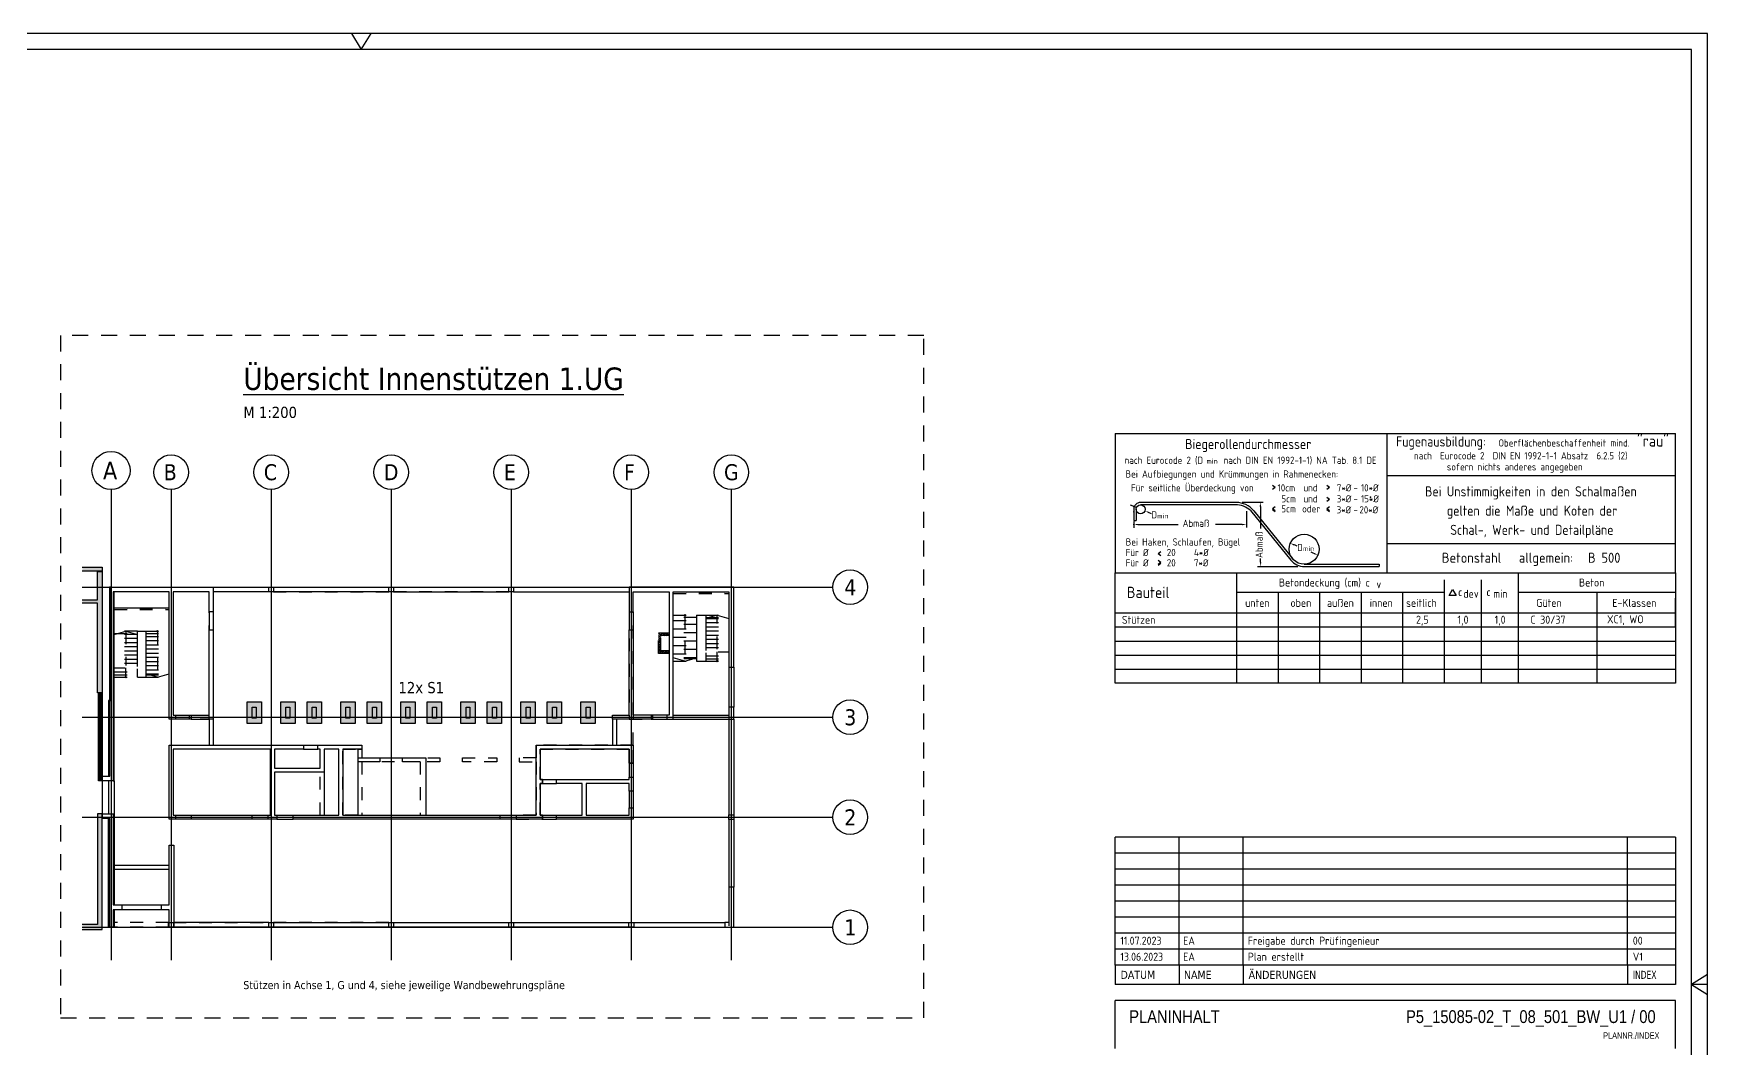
# Model space of a CAD drawing. Extents: x 0 to 37.3, y -21.5 to -6.6.
# Drawn here: x 7.95 to 21.02, y -14.54 to -6.61 of the extents above; entities that cross this region are included whole.
import ezdxf
from ezdxf.enums import TextEntityAlignment as Align

# ---------------------------------------------------------------- set-up
doc = ezdxf.new("R2010")
doc.units = 0
doc.header["$LTSCALE"] = 0.25
for name, pattern in [('AUSGEZOGEN', [1000.01, 1000, 0.01]), ('DOT', [0.175, 0.05, -0.125]), ('HIDDEN', [0.375, 0.25, -0.125]), ('HIDDEN2', [0.187, 0.125, -0.062]), ('PUNKT', [0.175, 0.05, -0.125]), ('STRICHLINIE', [0.75, 0.5, -0.25]), ('VERDECKT', [0.375, 0.25, -0.125])]:
    doc.linetypes.add(name, pattern=pattern)
for name, color, linetype in [('ACHSEN', 7, 'Continuous'), ('Bestand', 7, 'Continuous'), ('BET-ANS', 7, 'Continuous'), ('BETON', 7, 'Continuous'), ('Brüstung EG', 7, 'Continuous'), ('DETAIL', 7, 'Continuous'), ('DRUEBER', 7, 'Continuous'), ('grau_dunkel', 7, 'Continuous'), ('grau_hell', 7, 'Continuous'), ('OBJEKT', 7, 'Continuous'), ('RAHMEN', 7, 'Continuous'), ('SCHRAFF', 7, 'Continuous'), ('SFP_Achsen', 7, 'Continuous'), ('STEMPEL', 7, 'Continuous'), ('TEXT', 7, 'Continuous'), ('VERDECKT', 7, 'Continuous')]:
    doc.layers.add(name, color=color, linetype=linetype)
doc.layers.add('zila_01_rb_02_stb-fertig_05_schraff', color=144, linetype='Continuous', lineweight=9)
doc.styles.add('helv', font='tahoma.ttf')
doc.styles.add('plankopf_ArialN', font='ARIALN.TTF')
doc.styles.add('txt', font='isocp.shx')
pattern_1 = [(0, (-1.277122, 31.55483), (2e-18, 0.0078125), []), (90, (-1.277122, 31.55483), (-0.0078125, 2e-18), [])]

# ---------------------------------------------------------------- blocks, each defined once
blk = doc.blocks.new('Plankopf-ER')
at = {"layer": 'RAHMEN', "color": 7, "linetype": 'Continuous'}
for p, q in [((-0.5, 4.6), (-18, 4.6)), ((-18, 4.1), (-18, 4.6)), ((-16, 4.1), (-16, 4.6)), ((-14, 4.1), (-14, 4.6)), ((-2, 4.1), (-2, 4.6)), ((-0.5, 4.6), (-0.5, 4.1)), ((-0.5, 4.1), (-18, 4.1)), ((-18, 3.6), (-18, 4.1)), ((-16, 3.6), (-16, 4.1)), ((-14, 3.6), (-14, 4.1)), ((-2, 3.6), (-2, 4.1)), ((-0.5, 4.1), (-0.5, 3.6)), ((-0.5, 3.6), (-18, 3.6)), ((-18, 3.1), (-18, 3.6)), ((-16, 3.1), (-16, 3.6)), ((-14, 3.1), (-14, 3.6)), ((-2, 3.1), (-2, 3.6)), ((-0.5, 3.6), (-0.5, 3.1)), ((-0.5, 3.1), (-18, 3.1)), ((-18, 2.6), (-18, 3.1)), ((-16, 2.6), (-16, 3.1)), ((-14, 2.6), (-14, 3.1)), ((-2, 2.6), (-2, 3.1)), ((-0.5, 3.1), (-0.5, 2.6)), ((-0.5, 2.6), (-18, 2.6)), ((-18, 2.1), (-18, 2.6)), ((-0.5, 2.1), (-18, 2.1)), ((-18, 1.6), (-18, 2.1)), ((-16, 2.1), (-16, 2.6)), ((-16, 1.6), (-16, 2.1)), ((-14, 2.1), (-14, 2.6)), ((-14, 1.6), (-14, 2.1)), ((-2, 2.1), (-2, 2.6)), ((-2, 1.6), (-2, 2.1)), ((-0.5, 2.6), (-0.5, 2.1)), ((-0.5, 2.1), (-0.5, 1.6)), ((-0.5, 1.6), (-18, 1.6)), ((-18, 1.1), (-18, 1.6)), ((-16, 1.1), (-16, 1.6)), ((-14, 1.1), (-14, 1.6)), ((-2, 1.1), (-2, 1.6)), ((-0.5, 1.6), (-0.5, 1.1)), ((-0.5, 1.1), (-18, 1.1)), ((-18, 0.6), (-18, 1.1)), ((-16, 0.6), (-16, 1.1)), ((-14, 0.6), (-14, 1.1)), ((-2, 0.6), (-2, 1.1)), ((-0.5, 1.1), (-0.5, 0.6)), ((-0.5, 0.6), (-18, 0.6)), ((-18, 0.6), (-18, 0)), ((-16, 0.6), (-16, 0)), ((-14, 0.6), (-14, 0)), ((-2, 0.6), (-2, 0)), ((-0.5, 0.6), (-0.5, 0)), ((-0.5, 0), (-18, 0))]:
    blk.add_line(p, q, dxfattribs=at)
at = {"layer": 'RAHMEN', "color": 7, "linetype": 'Continuous', "style": 'txt'}
for tag, p in [('INDEX-D8', (-17.841, 4.242)), ('INDEX-N8', (-15.876, 4.242)), ('INDEX-X8', (-13.857, 4.242)), ('INDEX8', (-1.833, 4.242)), ('INDEX-D7', (-17.841, 3.742)), ('INDEX-N7', (-15.876, 3.742)), ('INDEX-X7', (-13.857, 3.742)), ('INDEX7', (-1.833, 3.742)), ('INDEX-D6', (-17.841, 3.242)), ('INDEX-N6', (-15.876, 3.242)), ('INDEX-X6', (-13.857, 3.242)), ('INDEX6', (-1.833, 3.242)), ('INDEX-D5', (-17.841, 2.742)), ('INDEX-N5', (-15.876, 2.742)), ('INDEX-X5', (-13.857, 2.742)), ('INDEX5', (-1.833, 2.742)), ('INDEX-D4', (-17.841, 2.242)), ('INDEX-N4', (-15.876, 2.242)), ('INDEX-X4', (-13.857, 2.242)), ('INDEX4', (-1.833, 2.242)), ('INDEX-D3', (-17.841, 1.742)), ('INDEX-N3', (-15.876, 1.742)), ('INDEX-X3', (-13.857, 1.742)), ('INDEX3', (-1.833, 1.742)), ('INDEX-D2', (-17.841, 1.242)), ('INDEX-N2', (-15.876, 1.242)), ('INDEX-X2', (-13.857, 1.242)), ('INDEX2', (-1.833, 1.242)), ('INDEX-D1', (-17.841, 0.742)), ('INDEX-N1', (-15.876, 0.742)), ('INDEX-X1', (-13.857, 0.742)), ('INDEX1', (-1.833, 0.742))]:
    blk.add_attdef(tag, p, '', height=0.25, dxfattribs=at)
at = {"layer": 'STEMPEL', "color": 7, "linetype": 'Continuous', "style": 'helv'}
for s, p in [('DATUM', (-17.833, 0.176)), ('NAME', (-15.853, 0.176)), ('ÄNDERUNGEN', (-13.833, 0.176))]:
    blk.add_text(s, height=0.25, dxfattribs=at).set_placement(p)
at = {"layer": 'STEMPEL', "color": 7, "linetype": 'Continuous', "style": 'helv', "width": 0.8}
blk.add_text('INDEX', height=0.25, dxfattribs=at).set_placement((-1.833, 0.176))
blk = doc.blocks.new('DINA1')
at = {"layer": 'RAHMEN'}
for p, q in [((84.1, 59.4), (0, 59.4)), ((84.1, 0), (84.1, 59.4))]:
    blk.add_line(p, q, dxfattribs=at)
at = {"layer": 'RAHMEN', "color": 7, "linetype": 'Continuous'}
for p, q in [((41.74, 59.4), (42.05, 58.9)), ((42.05, 58.9), (42.36, 59.4)), ((84.1, 30.01), (83.6, 29.7)), ((83.6, 29.7), (84.1, 29.39))]:
    blk.add_line(p, q, dxfattribs=at)
at = {"layer": 'RAHMEN', "color": 5}
for p, q in [((83.6, 58.9), (2, 58.9)), ((83.6, 0.5), (83.6, 58.9))]:
    blk.add_line(p, q, dxfattribs=at)

msp = doc.modelspace()

# ---------------------------------------------------------------- hatches: boundary and pattern name
at = {"layer": 'grau_hell'}
h = msp.add_hatch(color=9, dxfattribs=at)
h.paths.add_polyline_path([(8.4897, -12.7029), (8.4522, -12.7029), (8.4522, -13.5685), (8.3335, -13.5685), (8.3335, -13.606), (8.4897, -13.606)])
h.paths.add_polyline_path([(8.4597, -12.4466), (8.4897, -12.4466), (8.4897, -11.7591), (8.4597, -11.7591)])
h.paths.add_polyline_path([(8.4897, -10.8116), (8.4522, -10.8116), (8.4522, -11.0341), (8.3335, -11.0341), (8.3335, -11.0591), (8.4522, -11.0591), (8.4522, -11.7591), (8.4897, -11.7591)])
h.paths.add_polyline_path([(8.4897, -10.8091), (8.4897, -10.7779), (8.3335, -10.7779), (8.3335, -10.8091)])
at = {"layer": 'SCHRAFF'}
h = msp.add_hatch(dxfattribs=at)
h.set_pattern_fill('ANSI33', color=8, scale=0.0625, double=1)
h.set_pattern_definition([(45, (-1.277122, -5.945164), (-0.011048543, 0.011048543), []), (45, (-1.266074, -5.945164), (-0.011048543, 0.011048543), [0.0078125, -0.00390625])])
h.paths.add_polyline_path([(8.4897, -10.8116), (8.4522, -10.8116), (8.4522, -11.0341), (8.3335, -11.0341), (8.3335, -11.0591), (8.4522, -11.0591), (8.4522, -11.7591), (8.4897, -11.7591)])
h.paths.add_polyline_path([(8.4897, -12.7029), (8.4522, -12.7029), (8.4522, -13.5685), (8.3335, -13.5685), (8.3335, -13.606), (8.4897, -13.606)])
h.paths.add_polyline_path([(8.4897, -10.8091), (8.4897, -10.7779), (8.3335, -10.7779), (8.3335, -10.8091)])
at = {"layer": 'SCHRAFF', "linetype": 'AUSGEZOGEN'}
h = msp.add_hatch(dxfattribs=at)
h.set_pattern_fill('ANSI33', color=102, scale=0.0625, double=1)
h.set_pattern_definition([(45, (-1.277122, 31.55483), (-0.0110485435, 0.0110485435), []), (45, (-1.266074, 31.55483), (-0.0110485435, 0.0110485435), [0.0078125, -0.00390625])])
h.paths.add_polyline_path([(12.8329, -11.2935), (12.8329, -11.451), (12.9179, -11.451), (12.9179, -11.4322), (12.8516, -11.4322), (12.8516, -11.3122), (12.9179, -11.3122), (12.9179, -11.2935)])
at = {"layer": 'SCHRAFF'}
h = msp.add_hatch(dxfattribs=at)
h.set_pattern_fill('ANSI31', color=8, scale=0.0625, double=1)
h.set_pattern_definition([(45, (-1.277122, -5.945164), (-0.0055242717, 0.0055242717), [])])
h.paths.add_polyline_path([(8.4897, -11.7591), (8.4597, -11.7591), (8.4597, -12.4466), (8.4897, -12.4466)])
at = {"layer": 'zila_01_rb_02_stb-fertig_05_schraff', "linetype": 'AUSGEZOGEN'}
h = msp.add_hatch(dxfattribs=at)
h.set_pattern_fill('ANSI37', color=102, scale=0.0625, angle=-45)
h.set_pattern_definition(pattern_1)
h.paths.add_polyline_path([(8.546, -11.8179), (8.5491, -11.8179), (8.5554, -11.8179), (8.5554, -10.9335), (8.546, -10.9335)])
h.paths.add_polyline_path([(8.5835, -10.971), (8.5754, -10.971), (8.5754, -12.4466), (8.5835, -12.4466)])
h.paths.add_polyline_path([(8.5397, -12.4091), (8.5491, -12.4091), (8.5491, -11.8179), (8.546, -11.8179), (8.5397, -11.8179)])
h = msp.add_hatch(dxfattribs=at)
h.set_pattern_fill('ANSI37', color=102, scale=0.0625, angle=-45)
h.set_pattern_definition(pattern_1)
h.paths.add_polyline_path([(8.5754, -13.4147), (8.5835, -13.4147), (8.5835, -12.7029), (8.5754, -12.7029)])
h.paths.add_polyline_path([(8.5491, -12.7404), (8.5397, -12.7404), (8.5397, -13.5897), (8.5491, -13.5897)])
h.paths.add_polyline_path([(8.5835, -13.4522), (8.5754, -13.4522), (8.5754, -13.5897), (8.5835, -13.5897)])

# ---------------------------------------------------------------- linework, layer by layer
for p, q in [((20.775, -14.161), (16.4, -14.161)), ((16.4, -14.536), (16.4, -14.161)), ((20.775, -14.536), (20.775, -14.161))]:
    msp.add_line(p, q)
at = {"layer": 'ACHSEN', "color": 140, "linetype": 'AUSGEZOGEN'}
for p, q in [((8.5585, -10.1719), (8.5585, -13.846)), ((9.0272, -10.1719), (9.0272, -13.846)), ((9.8085, -10.1719), (9.8085, -13.846)), ((10.746, -10.1719), (10.746, -13.846)), ((11.6835, -10.1719), (11.6835, -13.846)), ((12.621, -10.1719), (12.621, -13.846)), ((13.4022, -10.1719), (13.4022, -13.846)), ((8.3335, -10.9335), (14.1948, -10.9335)), ((8.3335, -11.9491), (14.1948, -11.9491)), ((8.3335, -12.7304), (14.1948, -12.7304)), ((8.3335, -13.5897), (14.1948, -13.5897))]:
    msp.add_line(p, q, dxfattribs=at)
at = {"layer": 'Bestand', "color": 8, "linetype": 'AUSGEZOGEN'}
for p, q in [((8.3335, -10.7779), (8.4897, -10.7779)), ((8.4897, -10.8091), (8.3335, -10.8091)), ((8.4522, -11.0341), (8.4522, -10.8116)), ((8.4522, -10.8116), (8.4897, -10.8116)), ((8.4897, -10.7779), (8.4897, -10.8091)), ((8.4897, -10.8116), (8.4897, -11.7591)), ((8.3335, -11.0341), (8.4522, -11.0341)), ((8.4522, -11.0591), (8.3335, -11.0591)), ((8.4522, -11.7591), (8.4522, -11.0591)), ((8.4897, -11.7591), (8.4522, -11.7591)), ((8.4597, -12.4466), (8.4597, -11.7591)), ((8.4897, -11.7591), (8.4897, -12.4466)), ((8.4897, -12.4466), (8.4597, -12.4466)), ((8.4522, -12.7029), (8.4522, -13.5685)), ((8.4897, -12.7029), (8.4522, -12.7029)), ((8.4897, -13.606), (8.4897, -12.7029)), ((8.4522, -13.5685), (8.3335, -13.5685)), ((8.3335, -13.606), (8.4897, -13.606))]:
    msp.add_line(p, q, dxfattribs=at)
at = {"layer": 'BETON', "color": 6, "linetype": 'AUSGEZOGEN', "lineweight": -2}
for points in [[(8.546, -10.9335), (9.3554, -10.9335), (9.3554, -11.126), (9.3241, -11.126), (9.3241, -10.971), (9.0429, -10.971), (9.0429, -11.9335), (9.1835, -11.9335), (9.1835, -11.9647), (9.0116, -11.9647), (9.0116, -10.971), (8.5754, -10.971), (8.5754, -12.4466), (8.4922, -12.4466), (8.4922, -12.4091), (8.5491, -12.4091), (8.5491, -11.8179), (8.5554, -11.8179), (8.5554, -10.9335)], [(8.5554, -10.9335), (8.546, -10.9335), (8.546, -11.8179), (8.5491, -11.8179)], [(8.5754, -12.4466), (8.5835, -12.4466), (8.5835, -10.971)], [(13.421, -11.5585), (13.421, -10.9335), (12.6054, -10.9335), (12.6054, -11.126), (12.6366, -11.126), (12.6366, -10.971), (12.9179, -10.971), (12.9179, -11.9335), (12.7772, -11.9335), (12.7772, -11.9647), (12.9491, -11.9647), (12.9491, -10.971), (13.3835, -10.971), (13.3835, -11.5585), (13.421, -11.5585)], [(12.6054, -11.2679), (12.6366, -11.2679), (12.6366, -11.9647), (12.4741, -11.9647), (12.4741, -11.9335), (12.6054, -11.9335), (12.6054, -11.2679)], [(8.5491, -11.8179), (8.5397, -11.8179), (8.5397, -12.4091)], [(9.0116, -12.1679), (10.0616, -12.1679), (10.0616, -12.1991), (9.8347, -12.1991), (9.8347, -12.3479), (10.191, -12.3479), (10.191, -12.1991), (10.1722, -12.1991), (10.1722, -12.1679), (10.5179, -12.1679), (10.5179, -12.1991), (10.3679, -12.1991), (10.3679, -12.7147), (11.8772, -12.7147), (11.8772, -12.1679), (12.6366, -12.1679), (12.6366, -12.3073), (12.6054, -12.3073), (12.6054, -12.1991), (11.9085, -12.1991), (11.9085, -12.4366), (11.9272, -12.4366), (11.9272, -12.4679), (11.9085, -12.4679), (11.9085, -12.7147), (11.9272, -12.7147), (11.9272, -12.746), (9.9797, -12.746), (9.9797, -12.7147), (10.3366, -12.7147), (10.3366, -12.1991), (10.2222, -12.1991), (10.2222, -12.3791), (9.8347, -12.3791), (9.8347, -12.7147), (9.8535, -12.7147), (9.8535, -12.746), (9.7847, -12.746), (9.7847, -12.7147), (9.8035, -12.7147), (9.8035, -12.1991), (9.0429, -12.1991), (9.0429, -12.7147), (9.0616, -12.7147), (9.0616, -12.746), (9.0116, -12.746), (9.0116, -12.1679)], [(12.0379, -12.4366), (12.6054, -12.4366), (12.6054, -12.4179), (12.6366, -12.4179), (12.6366, -12.526), (12.6054, -12.526), (12.6054, -12.4679), (12.2679, -12.4679), (12.2679, -12.7147), (12.6054, -12.7147), (12.6054, -12.6572), (12.6366, -12.6572), (12.6366, -12.746), (12.0379, -12.746), (12.0379, -12.7147), (12.2366, -12.7147), (12.2366, -12.4679), (12.0379, -12.4679), (12.0379, -12.4366)], [(8.5491, -13.5897), (8.5397, -13.5897), (8.5397, -12.7404)], [(8.5754, -12.7029), (8.5835, -12.7029), (8.5835, -13.4147)], [(9.0491, -13.5897), (9.0116, -13.5897), (9.0116, -13.4522), (8.9522, -13.4522), (8.9522, -13.4147), (9.0116, -13.4147), (9.0116, -12.9489), (9.0491, -12.9489), (9.0491, -13.5897)], [(8.5835, -13.4522), (8.5835, -13.5897), (8.5754, -13.5897)]]:
    msp.add_lwpolyline(points, dxfattribs=at)
for points in [[(9.7897, -10.9335), (9.8272, -10.9335), (9.8272, -10.971), (9.7897, -10.971)], [(10.7272, -10.9335), (10.7647, -10.9335), (10.7647, -10.971), (10.7272, -10.971)], [(11.6647, -10.9335), (11.7022, -10.9335), (11.7022, -10.971), (11.6647, -10.971)], [(9.3241, -11.2679), (9.3554, -11.2679), (9.3554, -11.9647), (9.3241, -11.9647)], [(9.6616, -11.871), (9.6929, -11.871), (9.6929, -11.9579), (9.6616, -11.9579)], [(9.9241, -11.871), (9.9554, -11.871), (9.9554, -11.9579), (9.9241, -11.9579)], [(10.1304, -11.871), (10.1616, -11.871), (10.1616, -11.9579), (10.1304, -11.9579)], [(10.3929, -11.871), (10.4241, -11.871), (10.4241, -11.9579), (10.3929, -11.9579)], [(10.5991, -11.871), (10.6304, -11.871), (10.6304, -11.9579), (10.5991, -11.9579)], [(10.8616, -11.871), (10.8929, -11.871), (10.8929, -11.9579), (10.8616, -11.9579)], [(11.0679, -11.871), (11.0991, -11.871), (11.0991, -11.9579), (11.0679, -11.9579)], [(11.3304, -11.871), (11.3616, -11.871), (11.3616, -11.9579), (11.3304, -11.9579)], [(11.5366, -11.871), (11.5679, -11.871), (11.5679, -11.9579), (11.5366, -11.9579)], [(11.7991, -11.871), (11.8304, -11.871), (11.8304, -11.9579), (11.7991, -11.9579)], [(12.0054, -11.871), (12.0366, -11.871), (12.0366, -11.9579), (12.0054, -11.9579)], [(12.2679, -11.871), (12.2991, -11.871), (12.2991, -11.9579), (12.2679, -11.9579)], [(13.421, -11.871), (13.3835, -11.871), (13.3835, -11.9647), (13.421, -11.9647)], [(8.5491, -13.5897), (8.5491, -12.7404), (8.4922, -12.7404), (8.4922, -12.7029), (8.5754, -12.7029), (8.5754, -13.4147), (8.6429, -13.4147), (8.6429, -13.4522), (8.5754, -13.4522), (8.5754, -13.5897)], [(9.1879, -12.7147), (9.6585, -12.7147), (9.6585, -12.746), (9.1879, -12.746)], [(13.3835, -12.7116), (13.421, -12.7116), (13.421, -12.7491), (13.3835, -12.7491)], [(13.3522, -13.5897), (13.421, -13.5897), (13.421, -13.2772), (13.3835, -13.2772), (13.3835, -13.5522), (13.3522, -13.5522)], [(9.7897, -13.5522), (9.8272, -13.5522), (9.8272, -13.5897), (9.7897, -13.5897)], [(10.7272, -13.5522), (10.7647, -13.5522), (10.7647, -13.5897), (10.7272, -13.5897)], [(11.6647, -13.5522), (11.7022, -13.5522), (11.7022, -13.5897), (11.6647, -13.5897)], [(12.6022, -13.5522), (12.6397, -13.5522), (12.6397, -13.5897), (12.6022, -13.5897)]]:
    msp.add_lwpolyline(points, close=True, dxfattribs=at)
at = {"layer": 'Brüstung EG', "color": 102, "linetype": 'DOT'}
for p, q in [((9.3554, -10.9335), (9.7897, -10.9335)), ((9.7897, -10.971), (9.3554, -10.971)), ((9.8272, -10.9335), (10.7272, -10.9335)), ((9.8272, -10.971), (10.7272, -10.971)), ((10.7647, -10.9335), (11.6647, -10.9335)), ((11.6647, -10.971), (10.7647, -10.971)), ((11.7022, -10.9335), (12.6054, -10.9335)), ((11.7022, -10.971), (12.6054, -10.971)), ((13.3835, -11.9647), (13.3835, -12.7116)), ((13.421, -11.9647), (13.421, -12.7116)), ((13.3835, -12.7491), (13.3835, -13.2772)), ((13.421, -12.7491), (13.421, -13.2772)), ((9.0085, -13.5522), (8.5835, -13.5522)), ((9.0085, -13.5897), (8.5835, -13.5897)), ((9.046, -13.5522), (9.7897, -13.5522)), ((9.7897, -13.5897), (9.046, -13.5897)), ((10.7272, -13.5522), (9.8272, -13.5522)), ((9.8272, -13.5897), (10.7272, -13.5897)), ((10.7647, -13.5522), (11.6647, -13.5522)), ((10.7647, -13.5897), (11.6647, -13.5897)), ((11.7022, -13.5522), (12.6022, -13.5522)), ((12.6022, -13.5897), (11.7022, -13.5897)), ((12.6397, -13.5522), (13.3835, -13.5522)), ((12.6397, -13.5897), (13.3835, -13.5897))]:
    msp.add_line(p, q, dxfattribs=at)
at = {"layer": 'DETAIL', "color": 102, "linetype": 'STRICHLINIE'}
msp.add_lwpolyline([(8.1632, -8.9685), (8.1632, -14.2956), (14.9056, -14.2956), (14.9056, -8.9685)], close=True, dxfattribs=at)
at = {"layer": 'DRUEBER', "color": 7, "linetype": 'DOT'}
for p, q in [((12.9491, -11.1535), (13.1304, -11.1535)), ((12.9491, -11.1941), (13.1304, -11.1941)), ((13.1304, -11.2266), (12.9491, -11.2266)), ((13.0397, -11.1535), (13.0397, -11.511)), ((13.2929, -11.1535), (13.2022, -11.1779)), ((13.2022, -11.1535), (13.3835, -11.1535)), ((13.2022, -11.1779), (13.3835, -11.1779)), ((13.2022, -11.2104), (13.3835, -11.2104)), ((13.2929, -11.1535), (13.3835, -11.1779)), ((13.2929, -11.4184), (13.2929, -11.1535)), ((8.5835, -11.3029), (8.6741, -11.2785)), ((8.7647, -11.2785), (8.5835, -11.2785)), ((8.7647, -11.3029), (8.5835, -11.3029)), ((8.7647, -11.3354), (8.5835, -11.3354)), ((8.7647, -11.3679), (8.5835, -11.3679)), ((8.6741, -11.2785), (8.7647, -11.3029)), ((8.6741, -11.2785), (8.6741, -11.5449)), ((8.8304, -11.2785), (9.0116, -11.2785)), ((8.8304, -11.3191), (9.0116, -11.3191)), ((8.8304, -11.3516), (9.0116, -11.3516)), ((8.921, -11.2785), (8.921, -11.636)), ((12.9491, -11.2591), (13.1304, -11.2591)), ((13.1304, -11.2916), (12.9491, -11.2916)), ((12.9491, -11.3241), (13.1304, -11.3241)), ((13.1304, -11.3566), (12.9491, -11.3566)), ((13.2022, -11.2429), (13.3835, -11.2429)), ((13.2022, -11.2754), (13.3835, -11.2754)), ((13.2022, -11.3079), (13.3835, -11.3079)), ((13.2022, -11.3404), (13.3835, -11.3404)), ((8.7647, -11.4004), (8.5835, -11.4004)), ((8.7647, -11.4329), (8.5835, -11.4329)), ((8.7647, -11.4654), (8.5835, -11.4654)), ((8.7647, -11.4979), (8.5835, -11.4979)), ((8.8304, -11.3841), (9.0116, -11.3841)), ((8.8304, -11.4166), (9.0116, -11.4166)), ((8.8304, -11.4491), (9.0116, -11.4491)), ((8.8304, -11.4816), (9.0116, -11.4816)), ((12.9491, -11.3891), (13.1304, -11.3891)), ((13.1304, -11.4216), (12.9491, -11.4216)), ((12.9491, -11.4541), (13.1304, -11.4541)), ((13.0397, -11.511), (12.9491, -11.4866)), ((13.1304, -11.4866), (12.9491, -11.4866)), ((13.0397, -11.511), (13.1304, -11.4866)), ((13.2022, -11.3729), (13.3835, -11.3729)), ((13.2022, -11.4054), (13.3835, -11.4054)), ((13.2022, -11.4704), (13.3835, -11.4704)), ((13.2929, -11.511), (13.2929, -11.4386)), ((13.3006, -11.4379), (13.3835, -11.4379)), ((8.7647, -11.5304), (8.5835, -11.5304)), ((8.5835, -11.5629), (8.6664, -11.5629)), ((8.5835, -11.5954), (8.7647, -11.5954)), ((8.6741, -11.636), (8.6741, -11.5636)), ((8.8304, -11.5141), (9.0116, -11.5141)), ((8.8304, -11.5466), (9.0116, -11.5466)), ((8.8304, -11.5791), (9.0116, -11.5791)), ((8.921, -11.636), (8.8304, -11.6116)), ((8.8304, -11.6116), (9.0116, -11.6116)), ((8.921, -11.636), (9.0116, -11.6116)), ((12.9491, -11.511), (13.1304, -11.511)), ((13.2022, -11.511), (13.3835, -11.511)), ((8.5835, -11.636), (8.7647, -11.636)), ((8.8304, -11.636), (9.0116, -11.636))]:
    msp.add_line(p, q, dxfattribs=at)
at = {"layer": 'DRUEBER', "color": 7, "linetype": 'HIDDEN2'}
msp.add_line((10.4866, -12.1991), (10.5179, -12.1991), dxfattribs=at)
at = {"layer": 'DRUEBER', "color": 7, "linetype": 'PUNKT', "lineweight": -2}
for points in [[(8.5554, -10.9335), (9.3554, -10.9335), (9.3554, -11.9647), (9.1722, -11.9647), (9.1722, -11.9335), (9.3241, -11.9335), (9.3241, -10.971), (9.0429, -10.971), (9.0429, -11.9335), (9.0616, -11.9335), (9.0616, -11.9647), (9.0116, -11.9647), (9.0116, -10.971), (8.5754, -10.971), (8.5754, -12.4466), (8.4922, -12.4466), (8.4922, -12.4091), (8.5491, -12.4091), (8.5491, -11.8179), (8.5554, -11.8179)], [(9.7897, -10.9335), (9.8272, -10.9335), (9.8272, -10.971), (9.7897, -10.971)], [(10.7272, -10.9335), (10.7647, -10.9335), (10.7647, -10.971), (10.7272, -10.971)], [(11.6647, -10.9335), (11.7022, -10.9335), (11.7022, -10.971), (11.6647, -10.971)], [(9.6616, -11.871), (9.6929, -11.871), (9.6929, -11.9579), (9.6616, -11.9579)], [(9.9241, -11.871), (9.9554, -11.871), (9.9554, -11.9579), (9.9241, -11.9579)], [(10.1304, -11.871), (10.1616, -11.871), (10.1616, -11.9579), (10.1304, -11.9579)], [(10.3929, -11.871), (10.4241, -11.871), (10.4241, -11.9579), (10.3929, -11.9579)], [(10.5991, -11.871), (10.6304, -11.871), (10.6304, -11.9579), (10.5991, -11.9579)], [(10.8616, -11.871), (10.8929, -11.871), (10.8929, -11.9579), (10.8616, -11.9579)], [(11.0679, -11.871), (11.0991, -11.871), (11.0991, -11.9579), (11.0679, -11.9579)], [(11.3304, -11.871), (11.3616, -11.871), (11.3616, -11.9579), (11.3304, -11.9579)], [(11.5366, -11.871), (11.5679, -11.871), (11.5679, -11.9579), (11.5366, -11.9579)], [(11.7991, -11.871), (11.8304, -11.871), (11.8304, -11.9579), (11.7991, -11.9579)], [(12.0054, -11.871), (12.0366, -11.871), (12.0366, -11.9579), (12.0054, -11.9579)], [(12.2679, -11.871), (12.2991, -11.871), (12.2991, -11.9579), (12.2679, -11.9579)], [(13.421, -11.871), (13.3835, -11.871), (13.3835, -11.9647), (13.421, -11.9647)], [(10.3366, -12.1991), (10.2222, -12.1991), (10.2222, -12.7147), (10.3366, -12.7147)], [(10.3679, -12.1991), (10.4866, -12.1991), (10.4866, -12.7147), (10.3679, -12.7147)], [(10.8335, -12.2654), (11.1272, -12.2654), (11.1272, -12.2966), (10.8335, -12.2966)], [(11.3022, -12.2654), (11.571, -12.2654), (11.571, -12.2966), (11.3022, -12.2966)], [(8.5754, -12.7029), (8.5754, -13.5897), (8.5491, -13.5897), (8.5491, -12.7404), (8.4922, -12.7404), (8.4922, -12.7029)], [(9.1879, -12.7147), (9.6585, -12.7147), (9.6585, -12.746), (9.1879, -12.746)], [(13.3835, -12.7116), (13.421, -12.7116), (13.421, -12.7491), (13.3835, -12.7491)], [(13.421, -13.2772), (13.3835, -13.2772), (13.3835, -13.5897), (13.421, -13.5897)], [(9.0085, -13.5522), (9.046, -13.5522), (9.046, -13.5897), (9.0085, -13.5897)], [(9.7897, -13.5522), (9.8272, -13.5522), (9.8272, -13.5897), (9.7897, -13.5897)], [(10.7272, -13.5522), (10.7647, -13.5522), (10.7647, -13.5897), (10.7272, -13.5897)], [(11.6647, -13.5522), (11.7022, -13.5522), (11.7022, -13.5897), (11.6647, -13.5897)], [(12.6022, -13.5522), (12.6397, -13.5522), (12.6397, -13.5897), (12.6022, -13.5897)]]:
    msp.add_lwpolyline(points, close=True, dxfattribs=at)
for points in [[(8.5554, -10.9335), (8.546, -10.9335), (8.546, -11.8179), (8.5491, -11.8179)], [(8.5754, -12.4466), (8.5835, -12.4466), (8.5835, -10.971)], [(13.421, -10.9335), (12.6054, -10.9335), (12.6054, -11.9647), (12.7885, -11.9647), (12.7885, -11.9335), (12.6366, -11.9335), (12.6366, -10.971), (12.9179, -10.971), (12.9179, -11.9335), (12.8991, -11.9335), (12.8991, -11.9647), (12.9491, -11.9647), (12.9491, -10.971), (13.3835, -10.971), (13.3835, -11.5585), (13.421, -11.5585), (13.421, -10.9335)], [(8.5491, -11.8179), (8.5397, -11.8179), (8.5397, -12.4091)], [(9.0116, -12.1679), (10.0616, -12.1679), (10.0616, -12.1991), (9.8347, -12.1991), (9.8347, -12.3479), (10.191, -12.3479), (10.191, -12.1991), (10.1722, -12.1991), (10.1722, -12.1679), (10.5179, -12.1679), (10.5179, -12.2654), (10.6585, -12.2654), (10.6585, -12.2966), (10.5179, -12.2966), (10.5179, -12.7147), (11.5954, -12.7147), (11.5954, -12.746), (9.9797, -12.746), (9.9797, -12.7147), (10.191, -12.7147), (10.191, -12.3791), (9.8347, -12.3791), (9.8347, -12.7147), (9.8535, -12.7147), (9.8535, -12.746), (9.7847, -12.746), (9.7847, -12.7147), (9.8035, -12.7147), (9.8035, -12.1991), (9.0429, -12.1991), (9.0429, -12.7147), (9.0616, -12.7147), (9.0616, -12.746), (9.0116, -12.746), (9.0116, -12.1679)], [(11.8772, -12.1679), (11.8772, -12.2654), (11.746, -12.2654), (11.746, -12.2966), (11.8772, -12.2966), (11.8772, -12.7147), (11.7216, -12.7147), (11.7216, -12.746), (11.9272, -12.746), (11.9272, -12.7147), (11.9085, -12.7147), (11.9085, -12.4679), (11.9272, -12.4679), (11.9272, -12.4366), (11.9085, -12.4366), (11.9085, -12.1991), (12.6054, -12.1991), (12.6054, -12.3073), (12.6366, -12.3073), (12.6366, -12.1679), (11.8772, -12.1679)], [(12.0379, -12.4366), (12.6054, -12.4366), (12.6054, -12.4179), (12.6366, -12.4179), (12.6366, -12.526), (12.6054, -12.526), (12.6054, -12.4679), (12.2679, -12.4679), (12.2679, -12.7147), (12.6054, -12.7147), (12.6054, -12.6572), (12.6366, -12.6572), (12.6366, -12.746), (12.0379, -12.746), (12.0379, -12.7147), (12.2366, -12.7147), (12.2366, -12.4679), (12.0379, -12.4679), (12.0379, -12.4366)], [(8.5491, -13.5897), (8.5397, -13.5897), (8.5397, -12.7404)], [(8.5754, -12.7029), (8.5835, -12.7029), (8.5835, -13.5897), (8.5754, -13.5897)]]:
    msp.add_lwpolyline(points, dxfattribs=at)
at = {"layer": 'grau_dunkel', "color": 21, "linetype": 'AUSGEZOGEN'}
for points in [[(9.621, -11.8304), (9.7329, -11.8304), (9.7329, -11.9982), (9.621, -11.9982)], [(9.8835, -11.8304), (9.9954, -11.8304), (9.9954, -11.9982), (9.8835, -11.9982)], [(10.0897, -11.8304), (10.2017, -11.8304), (10.2017, -11.9982), (10.0897, -11.9982)], [(10.3522, -11.8304), (10.4642, -11.8304), (10.4642, -11.9982), (10.3522, -11.9982)], [(10.5585, -11.8304), (10.6704, -11.8304), (10.6704, -11.9982), (10.5585, -11.9982)], [(10.821, -11.8304), (10.9329, -11.8304), (10.9329, -11.9982), (10.821, -11.9982)], [(11.0272, -11.8304), (11.1392, -11.8304), (11.1392, -11.9982), (11.0272, -11.9982)], [(11.2897, -11.8304), (11.4017, -11.8304), (11.4017, -11.9982), (11.2897, -11.9982)], [(11.496, -11.8304), (11.6079, -11.8304), (11.6079, -11.9982), (11.496, -11.9982)], [(11.7585, -11.8304), (11.8704, -11.8304), (11.8704, -11.9982), (11.7585, -11.9982)], [(11.9647, -11.8304), (12.0767, -11.8304), (12.0767, -11.9982), (11.9647, -11.9982)], [(12.2272, -11.8304), (12.3392, -11.8304), (12.3392, -11.9982), (12.2272, -11.9982)]]:
    msp.add_lwpolyline(points, close=True, dxfattribs=at)
for points in [[(9.621, -11.8304), (9.7329, -11.8304), (9.621, -11.9982), (9.7329, -11.9982)], [(9.8835, -11.8304), (9.9954, -11.8304), (9.8835, -11.9982), (9.9954, -11.9982)], [(10.0897, -11.8304), (10.2017, -11.8304), (10.0897, -11.9982), (10.2017, -11.9982)], [(10.3522, -11.8304), (10.4642, -11.8304), (10.3522, -11.9982), (10.4642, -11.9982)], [(10.5585, -11.8304), (10.6704, -11.8304), (10.5585, -11.9982), (10.6704, -11.9982)], [(10.821, -11.8304), (10.9329, -11.8304), (10.821, -11.9982), (10.9329, -11.9982)], [(11.0272, -11.8304), (11.1392, -11.8304), (11.0272, -11.9982), (11.1392, -11.9982)], [(11.2897, -11.8304), (11.4017, -11.8304), (11.2897, -11.9982), (11.4017, -11.9982)], [(11.496, -11.8304), (11.6079, -11.8304), (11.496, -11.9982), (11.6079, -11.9982)], [(11.7585, -11.8304), (11.8704, -11.8304), (11.7585, -11.9982), (11.8704, -11.9982)], [(11.9647, -11.8304), (12.0767, -11.8304), (11.9647, -11.9982), (12.0767, -11.9982)], [(12.2272, -11.8304), (12.3392, -11.8304), (12.2272, -11.9982), (12.3392, -11.9982)]]:
    msp.add_solid(points, dxfattribs=at)
at = {"layer": 'OBJEKT', "color": 7, "linetype": 'AUSGEZOGEN'}
for p, q in [((9.3554, -10.9335), (9.7897, -10.9335)), ((9.7897, -10.971), (9.3554, -10.971)), ((9.8272, -10.9335), (10.7272, -10.9335)), ((10.7272, -10.971), (9.8272, -10.971)), ((10.7647, -10.9335), (11.6647, -10.9335)), ((10.7647, -10.971), (11.6647, -10.971)), ((11.7022, -10.9335), (12.6054, -10.9335)), ((11.7022, -10.971), (12.6054, -10.971)), ((8.5835, -11.096), (9.0116, -11.096)), ((9.3241, -11.126), (9.3241, -11.2679)), ((9.3554, -11.126), (9.3554, -11.2679)), ((12.6054, -11.126), (12.6054, -11.2679)), ((12.6366, -11.126), (12.6366, -11.2679)), ((13.1304, -11.1522), (13.2022, -11.1522)), ((13.1304, -11.1522), (13.1304, -11.5122)), ((13.2022, -11.1522), (13.2022, -11.4288)), ((8.7647, -11.2772), (8.8304, -11.2772)), ((8.7647, -11.5538), (8.7647, -11.2772)), ((8.8304, -11.2772), (8.8304, -11.6372)), ((13.2022, -11.4476), (13.2022, -11.5122)), ((8.7647, -11.6372), (8.7647, -11.5726)), ((13.1304, -11.5122), (13.2022, -11.5122)), ((13.3835, -11.5585), (13.3835, -11.871)), ((13.421, -11.5585), (13.421, -11.871)), ((8.7647, -11.6372), (8.8304, -11.6372)), ((9.1835, -11.9335), (9.3241, -11.9335)), ((9.1835, -11.9647), (9.3241, -11.9647)), ((9.3241, -11.9647), (9.3241, -12.1679)), ((9.3554, -11.9647), (9.3554, -12.1679)), ((12.4741, -11.9647), (12.4741, -12.1679)), ((12.5054, -11.9647), (12.5054, -12.1679)), ((12.7772, -11.9335), (12.6366, -11.9335)), ((12.7772, -11.9647), (12.6366, -11.9647)), ((12.9491, -11.9335), (13.3835, -11.9335)), ((12.9491, -11.9647), (13.3835, -11.9647)), ((13.3835, -11.9647), (13.3835, -12.7116)), ((13.421, -11.9647), (13.421, -12.7116)), ((10.0616, -12.1679), (10.1722, -12.1679)), ((10.0616, -12.1991), (10.1722, -12.1991)), ((10.4866, -12.1991), (10.4866, -12.7147)), ((10.4866, -12.2654), (11.0163, -12.2654)), ((11.0163, -12.2654), (11.0163, -12.7147)), ((10.2222, -12.3791), (10.2222, -12.7147)), ((12.6054, -12.3073), (12.6054, -12.4179)), ((12.6366, -12.3073), (12.6366, -12.4179)), ((8.4922, -12.7029), (8.4922, -12.4466)), ((8.5397, -12.4466), (8.5397, -12.7029)), ((8.5835, -12.4466), (8.5835, -12.7029)), ((11.9272, -12.4366), (12.0379, -12.4366)), ((11.9272, -12.4679), (12.0379, -12.4679)), ((12.6054, -12.526), (12.6054, -12.6572)), ((12.6366, -12.526), (12.6366, -12.6572)), ((9.0616, -12.7147), (9.1879, -12.7147)), ((9.1879, -12.746), (9.0616, -12.746)), ((9.6585, -12.7147), (9.7847, -12.7147)), ((9.7847, -12.746), (9.6585, -12.746)), ((9.8535, -12.7147), (9.9797, -12.7147)), ((9.8535, -12.746), (9.9797, -12.746)), ((11.9272, -12.7147), (12.0379, -12.7147)), ((11.9272, -12.746), (12.0379, -12.746)), ((13.3835, -12.7491), (13.3835, -13.2772)), ((13.421, -12.7491), (13.421, -13.2772)), ((8.5835, -13.1054), (9.0116, -13.1054)), ((8.5835, -13.1366), (9.0116, -13.1366)), ((8.6429, -13.4147), (8.9522, -13.4147)), ((8.9522, -13.4522), (8.6429, -13.4522)), ((8.5835, -13.5897), (9.0116, -13.5897)), ((9.7897, -13.5522), (9.0491, -13.5522)), ((9.7897, -13.5897), (9.0491, -13.5897)), ((9.8272, -13.5522), (10.7272, -13.5522)), ((10.7272, -13.5897), (9.8272, -13.5897)), ((10.7647, -13.5522), (11.6647, -13.5522)), ((11.6647, -13.5897), (10.7647, -13.5897)), ((11.7022, -13.5522), (12.6022, -13.5522)), ((12.6022, -13.5897), (11.7022, -13.5897)), ((12.6397, -13.5522), (13.3522, -13.5522)), ((12.6397, -13.5897), (13.3522, -13.5897))]:
    msp.add_line(p, q, dxfattribs=at)
at = {"layer": 'OBJEKT', "color": 7, "linetype": 'HIDDEN2'}
for p, q in [((12.6366, -12.1679), (12.6366, -11.9647)), ((10.9726, -12.2966), (10.4866, -12.2966)), ((10.9726, -12.2966), (10.9726, -12.7147))]:
    msp.add_line(p, q, dxfattribs=at)
at = {"layer": 'OBJEKT', "color": 7, "linetype": 'AUSGEZOGEN'}
for centre in [(13.0397, -11.1535), (8.921, -11.2785), (8.6741, -11.636), (13.2929, -11.511)]:
    msp.add_circle(centre, 0.005, dxfattribs=at)
at = {"layer": 'RAHMEN', "color": 5, "linetype": 'Continuous'}
for p, q in [((16.4, -9.7336), (20.775, -9.7336)), ((16.4, -9.7336), (16.4, -10.8232)), ((18.5246, -10.8232), (18.5246, -9.7336)), ((20.775, -10.8232), (20.775, -9.7336)), ((20.775, -11.2499), (20.775, -11.0188))]:
    msp.add_line(p, q, dxfattribs=at)
at = {"layer": 'RAHMEN', "color": 7, "linetype": 'AUSGEZOGEN'}
for p, q in [((18.5246, -10.0624), (20.775, -10.0624)), ((17.649, -10.155), (17.6272, -10.1397)), ((17.649, -10.155), (17.6272, -10.1703)), ((18.074, -10.155), (18.0522, -10.1397)), ((18.074, -10.155), (18.0522, -10.1703)), ((17.6272, -10.3189), (17.649, -10.3036)), ((17.6272, -10.3189), (17.649, -10.3342)), ((18.0522, -10.3189), (18.074, -10.3036)), ((18.0522, -10.3189), (18.074, -10.3342)), ((18.0742, -10.2499), (18.0524, -10.2346)), ((18.0742, -10.2499), (18.0524, -10.2652)), ((17.6272, -10.3286), (17.649, -10.3439)), ((18.0522, -10.3286), (18.074, -10.3439)), ((16.7347, -10.6703), (16.7565, -10.655)), ((16.7347, -10.6703), (16.7565, -10.6856)), ((18.5246, -10.5943), (20.775, -10.5943)), ((16.7565, -10.7407), (16.7347, -10.7255)), ((16.7565, -10.7407), (16.7347, -10.756)), ((16.7565, -10.7504), (16.7347, -10.7657)), ((16.4, -11.1344), (20.775, -11.1344)), ((16.4, -11.2444), (20.775, -11.2444)), ((16.4, -11.3544), (20.775, -11.3544)), ((16.4, -11.4644), (20.775, -11.4644)), ((16.4, -11.5744), (20.775, -11.5744))]:
    msp.add_line(p, q, dxfattribs=at)
at = {"layer": 'RAHMEN', "color": 7, "linetype": 'Continuous'}
for p, q in [((16.5648, -10.313), (16.5182, -10.295)), ((16.5447, -10.3259), (16.5447, -10.4145)), ((16.5624, -10.3259), (16.5624, -10.4145)), ((17.3456, -10.2727), (16.5978, -10.2727)), ((17.3393, -10.2904), (16.5978, -10.2904)), ((17.3913, -10.271), (17.5544, -10.271)), ((17.5332, -10.3047), (17.5332, -10.4752)), ((16.5447, -10.4145), (16.5624, -10.4145)), ((16.5447, -10.4201), (16.5447, -10.4703)), ((16.5784, -10.4449), (16.8926, -10.4449)), ((16.6577, -10.3487), (16.6812, -10.3578)), ((17.3909, -10.4449), (17.1817, -10.4449)), ((17.4246, -10.3407), (17.4246, -10.4674)), ((17.4569, -10.3351), (17.7718, -10.7227)), ((17.4811, -10.3372), (17.7842, -10.7102)), ((17.5355, -10.7399), (17.5355, -10.7104)), ((17.8206, -10.6141), (17.7986, -10.6046)), ((17.9516, -10.6706), (17.9312, -10.6618)), ((17.3504, -11.6715), (17.3504, -10.8232)), ((17.5099, -10.7737), (17.8266, -10.7737)), ((17.8766, -10.7546), (18.4612, -10.7549)), ((17.8766, -10.7726), (18.4612, -10.7726)), ((18.4612, -10.7549), (18.4612, -10.7726)), ((19.5492, -11.6844), (19.5492, -10.8232)), ((17.6743, -11.6844), (17.6743, -10.9741)), ((17.9982, -11.6844), (17.9982, -10.9741)), ((18.3221, -11.6844), (18.3221, -10.9741)), ((18.646, -11.6844), (18.646, -10.9741)), ((18.9699, -11.6844), (18.9699, -10.878)), ((19.2595, -11.6844), (19.2595, -10.878)), ((20.1621, -11.6844), (20.1621, -10.9741)), ((17.3504, -11.6844), (17.3504, -11.1344)), ((18.9699, -11.6844), (18.9699, -11.1344)), ((21.025, -14.036), (20.9, -14.036))]:
    msp.add_line(p, q, dxfattribs=at)
at = {"layer": 'RAHMEN', "color": 1, "linetype": 'Continuous'}
for p, q in [((17.3504, -10.9741), (18.9699, -10.9741)), ((19.5492, -10.9741), (20.775, -10.9741))]:
    msp.add_line(p, q, dxfattribs=at)
at = {"layer": 'RAHMEN', "color": 5, "linetype": 'AUSGEZOGEN'}
msp.add_lwpolyline([(16.4, -10.8232), (20.775, -10.8232), (20.775, -11.6844), (16.4, -11.6844)], close=True, dxfattribs=at)
at = {"layer": 'RAHMEN', "color": 1, "linetype": 'Continuous'}
msp.add_lwpolyline([(19.0343, -10.9518), (19.0616, -10.999), (19.007, -10.999)], close=True, dxfattribs=at)
at = {"layer": 'RAHMEN', "color": 7, "linetype": 'Continuous'}
for centre, radius in [((16.5978, -10.3259), 0.0354), ((17.8751, -10.6376), 0.117)]:
    msp.add_circle(centre, radius, dxfattribs=at)
for centre, radius, start, end in [((16.5978, -10.3259), 0.0531, 89.99998, 180), ((17.3393, -10.4676), 0.1772, 48.41068, 90), ((17.3456, -10.4473), 0.1746, 39.09564, 90), ((17.8766, -10.6376), 0.135, 219.09564, 270)]:
    msp.add_arc(centre, radius, start, end, dxfattribs=at)
for p in [(18.3937, -10.2323), (16.5447, -10.3464), (16.5447, -10.4449), (17.7676, -10.5913), (17.9826, -10.6839)]:
    msp.add_point(p, dxfattribs=at)
for points in [[(16.5388, -10.3076), (16.542, -10.2995), (16.5648, -10.313)], [(17.5389, -10.3047), (17.5276, -10.3047), (17.5332, -10.271)], [(16.5784, -10.4506), (16.5784, -10.4393), (16.5447, -10.4449)], [(16.6562, -10.3528), (16.6593, -10.3446), (16.6333, -10.3393)], [(17.3909, -10.4506), (17.3909, -10.4393), (17.4246, -10.4449)], [(17.7964, -10.6098), (17.8009, -10.5995), (17.7676, -10.5913)], [(17.9494, -10.6757), (17.9538, -10.6654), (17.9826, -10.6839)], [(17.5411, -10.7399), (17.5299, -10.7399), (17.5355, -10.7737)]]:
    msp.add_solid(points, dxfattribs=at)
at = {"layer": 'SFP_Achsen', "color": 7, "linetype": 'AUSGEZOGEN'}
for centre, radius in [((8.5585, -10.0232), 0.1488), ((9.0272, -10.0367), 0.1352), ((9.8085, -10.0367), 0.1352), ((10.746, -10.0367), 0.1352), ((11.6835, -10.0367), 0.1352), ((12.621, -10.0367), 0.1352), ((13.4022, -10.0367), 0.1352), ((14.33, -10.9335), 0.1352), ((14.33, -11.9491), 0.1352), ((14.33, -12.7304), 0.1352), ((14.33, -13.5897), 0.1352)]:
    msp.add_circle(centre, radius, dxfattribs=at)
at = {"layer": 'VERDECKT', "color": 7, "linetype": 'HIDDEN'}
for p, q in [((12.9491, -10.9835), (13.3835, -10.971)), ((8.5835, -11.1085), (9.0116, -11.096)), ((12.9491, -10.9835), (13.3835, -10.9835)), ((13.1304, -11.1697), (12.9491, -11.1697)), ((13.2022, -11.1697), (13.3835, -11.1697)), ((8.5835, -11.2947), (8.7647, -11.2947)), ((8.8304, -11.2947), (9.0116, -11.2947)), ((13.1304, -11.4947), (12.9491, -11.4947)), ((13.2022, -11.4947), (13.3835, -11.4947)), ((8.5835, -11.6197), (8.7647, -11.6197)), ((8.8304, -11.6197), (9.0116, -11.6197))]:
    msp.add_line(p, q, dxfattribs=at)
at = {"layer": 'VERDECKT', "color": 7, "linetype": 'VERDECKT'}
for p, q in [((8.5835, -11.1085), (9.0116, -11.1085)), ((12.9179, -11.2935), (12.8329, -11.2935)), ((12.8329, -11.451), (12.8329, -11.2935)), ((12.9179, -11.3122), (12.8516, -11.3122)), ((12.8516, -11.4322), (12.8516, -11.3122)), ((12.9179, -11.451), (12.8329, -11.451)), ((12.9179, -11.4322), (12.8516, -11.4322))]:
    msp.add_line(p, q, dxfattribs=at)

# ---------------------------------------------------------------- block references
at = {"layer": 'BET-ANS', "xscale": 0.25, "yscale": 0.25, "zscale": 0.25}
msp.add_blockref('Plankopf-ER', (20.9, -14.036), dxfattribs=at).add_auto_attribs({'INDEX1': 'V1', 'INDEX-N1': 'EA', 'INDEX-D1': '13.06.2023', 'INDEX-X1': 'Plan erstellt', 'INDEX2': '00', 'INDEX-N2': 'EA', 'INDEX-D2': '11.07.2023', 'INDEX-X2': 'Freigabe durch Prüfingenieur'})
at = {"layer": 'RAHMEN', "color": 7, "linetype": 'AUSGEZOGEN', "xscale": 0.25, "yscale": 0.25, "zscale": 0.25}
msp.add_blockref('DINA1', (0, -21.461), dxfattribs=at)

# ---------------------------------------------------------------- texts
at = {"style": 'plankopf_ArialN'}
msp.add_text('PLANNR./INDEX', height=0.05, dxfattribs=at).set_placement((20.6493, -14.46), align=Align.RIGHT)
at = {"layer": 'BET-ANS', "style": 'plankopf_ArialN'}
for s, p in [('PLANINHALT', (16.5094, -14.3372)), ('P5_15085-02_T_08_501_BW_U1 / 00', (18.6711, -14.337))]:
    msp.add_text(s, height=0.1, dxfattribs=at).set_placement(p)
at = {"layer": 'RAHMEN', "color": 1, "linetype": 'Continuous', "style": 'txt', "width": 0.95}
for s, p in [('Biegerollendurchmesser', (17.4389, -9.8558)), ('Fugenausbildung:', (18.943, -9.836)), ('Bei Unstimmigkeiten in den Schalmaßen', (19.6462, -10.2257)), ('gelten die Maße und Koten der', (19.6547, -10.3757)), ('Schal-, Werk- und Detailpläne', (19.653, -10.5257))]:
    msp.add_text(s, height=0.07875, dxfattribs=at).set_placement(p, align=Align.CENTER)
at = {"layer": 'RAHMEN', "color": 7, "linetype": 'Continuous', "style": 'txt'}
for s, height, p in [('Oberflächenbeschaffenheit mind.', 0.05625, (19.3922, -9.836)), ('nach  Eurocode 2  DIN EN 1992-1-1 Absatz  6.2.5 (2)', 0.05625, (18.7331, -9.936)), ('Bei Aufbiegungen und Krümmungen in Rahmenecken:', 0.05625, (16.4809, -10.0784)), ('sofern nichts anderes angegeben', 0.05625, (18.9897, -10.0226)), ('10cm', 0.05625, (17.6675, -10.1865)), ('und', 0.05625, (17.8697, -10.1865)), ('7*%%C', 0.05625, (18.1305, -10.1865)), ('-', 0.0563, (18.2612, -10.1865)), ('10*%%C', 0.05625, (18.3187, -10.1865)), ('5cm', 0.05625, (17.6972, -10.3504)), ('5cm', 0.05625, (17.6977, -10.2724)), ('oder', 0.05625, (17.8595, -10.3504)), ('und', 0.05625, (17.8699, -10.2724)), ('3*%%C', 0.05625, (18.129, -10.3584)), ('3*%%C', 0.05625, (18.1298, -10.2724)), ('-', 0.0563, (18.2605, -10.2724)), ('20*%%C', 0.05625, (18.3065, -10.3584)), ('15*%%C', 0.05625, (18.3187, -10.2724)), ('D', 0.0563, (16.6823, -10.3971)), ('Abmaß', 0.05625, (16.9263, -10.4632)), ('-', 0.0563, (18.2598, -10.3584)), ('Bei Haken, Schlaufen, Bügel', 0.05625, (16.482, -10.6093)), ('Für %%C', 0.05625, (16.4819, -10.6912)), ('Für %%C', 0.05625, (16.482, -10.7722)), ('20', 0.05625, (16.8029, -10.6912)), ('20', 0.05625, (16.803, -10.7722)), ('4*%%C', 0.05625, (17.0148, -10.6912)), ('7*%%C', 0.05625, (17.0148, -10.7722)), ('D', 0.0563, (17.8209, -10.6523))]:
    msp.add_text(s, height=height, dxfattribs=at).set_placement(p)
msp.add_text('nach Eurocode 2 (D     nach DIN EN 1992-1-1) NA Tab. 8.1 DE', height=0.05625, dxfattribs=at).set_placement((17.457, -9.9713), align=Align.CENTER)
msp.add_text('Für seitliche Überdeckung von', height=0.05625, dxfattribs=at).set_placement((17.4814, -10.1865), align=Align.RIGHT)
msp.add_text('Abmaß', height=0.05625, rotation=90, dxfattribs=at).set_placement((17.5515, -10.7061))
at = {"layer": 'RAHMEN', "color": 1, "linetype": 'Continuous', "style": 'txt'}
for s, height, p in [('Betonstahl', 0.07875, (18.9504, -10.7437)), ('allgemein:', 0.07875, (19.552, -10.7437)), ('B 500 ', 0.07875, (20.0914, -10.7437)), ('Bauteil', 0.0875, (16.4914, -11.0183)), ('Betondeckung (cm) c', 0.0625, (17.6782, -10.9291)), ('v', 0.0625, (18.439, -10.9423)), ('c', 0.0625, (19.0773, -11.0032)), ('dev', 0.0625, (19.1181, -11.0165)), ('c', 0.0625, (19.2985, -11.0032)), ('min', 0.0625, (19.3527, -11.0165)), ('Beton', 0.0625, (20.0213, -10.9291))]:
    msp.add_text(s, height=height, dxfattribs=at).set_placement(p)
at = {"layer": 'SFP_Achsen', "color": 7, "linetype": 'AUSGEZOGEN', "style": 'helv'}
for s, height, p in [('A', 0.1375, (8.4958, -10.0916)), ('B', 0.125, (8.9702, -10.0989)), ('C', 0.125, (9.7515, -10.0989)), ('D', 0.125, (10.689, -10.0989)), ('E', 0.125, (11.6265, -10.0989)), ('F', 0.125, (12.564, -10.0989)), ('G', 0.125, (13.3452, -10.0989)), ('4', 0.125, (14.2847, -10.9966)), ('3', 0.125, (14.2847, -12.0122)), ('2', 0.125, (14.2847, -12.7935)), ('1', 0.125, (14.2847, -13.6528))]:
    msp.add_text(s, height=height, dxfattribs=at).set_placement(p)
at = {"layer": 'TEXT', "color": 5, "linetype": 'AUSGEZOGEN', "style": 'helv'}
msp.add_text('%%UÜbersicht Innenstützen 1.UG', height=0.175, dxfattribs=at).set_placement((9.5914, -9.394))
at = {"layer": 'TEXT', "color": 1, "linetype": 'AUSGEZOGEN', "style": 'helv'}
for s, p in [('M 1:200', (9.5914, -9.6128)), ('12x S1', (10.8028, -11.7619))]:
    msp.add_text(s, height=0.0875, dxfattribs=at).set_placement(p)
at = {"layer": 'TEXT', "color": 1, "style": 'txt'}
msp.add_text('"rau"', height=0.0875, dxfattribs=at).set_placement((20.4747, -9.8362))
at = {"layer": 'TEXT', "color": 7, "linetype": 'AUSGEZOGEN'}
for s, height, style, p in [('min', 0.04008, 'txt', (17.1119, -9.9701)), ('min', 0.04008, 'txt', (16.7276, -10.3978)), ('min', 0.04008, 'txt', (17.8662, -10.653)), ('unten', 0.0625, 'txt', (17.4144, -11.0882)), ('oben', 0.0625, 'txt', (17.7681, -11.0882)), ('außen', 0.0625, 'txt', (18.0538, -11.0882)), ('innen', 0.0625, 'txt', (18.3872, -11.0882)), ('seitlich', 0.0625, 'txt', (18.671, -11.0882)), ('Güten', 0.0625, 'txt', (19.6882, -11.0882)), ('E-Klassen', 0.0625, 'txt', (20.282, -11.0882)), ('Stützen', 0.0625, 'txt', (16.4522, -11.2202)), ('2,5', 0.0625, 'txt', (18.7488, -11.2193)), ('1,0', 0.0625, 'txt', (19.0727, -11.2193)), ('1,0', 0.0625, 'txt', (19.3624, -11.2193)), ('C 30/37', 0.0625, 'txt', (19.6427, -11.2193)), ('XC1, WO', 0.0625, 'txt', (20.2404, -11.2159)), ('Stützen in Achse 1, G und 4, siehe jeweilige Wandbewehrungspläne', 0.0625, 'helv', (9.5914, -14.0719))]:
    msp.add_text(s, height=height, dxfattribs=dict(at, style=style)).set_placement(p)

doc.saveas('drawing.dxf')
